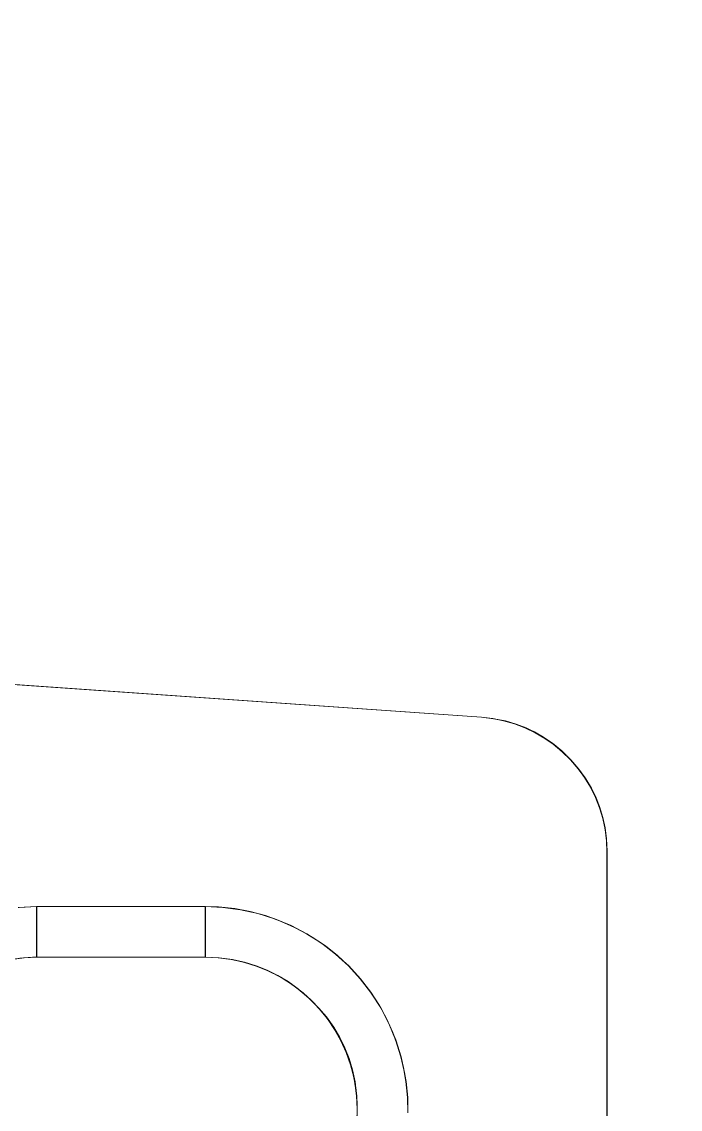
# Model space of a CAD drawing. Header units: millimetres. Extents: x -5968 to 8419, y -11886 to 221.
# Drawn here: x -5576.33 to -5566.57, y -11057.26 to -11041.16 of the extents above; entities that cross this region are included whole.
import ezdxf

# ---------------------------------------------------------------- set-up
doc = ezdxf.new("R2010")
doc.units = ezdxf.units.MM
doc.header["$LTSCALE"] = 20
doc.layers.add('Beschläge', color=7, linetype='Continuous')
doc.layers.add('Innenausbau_Konstruktion', color=7, linetype='Continuous')

msp = doc.modelspace()

# ---------------------------------------------------------------- linework, layer by layer
at = {"layer": 'Beschläge', "color": 7, "linetype": 'Continuous', "lineweight": 9, "transparency": 33554687}
for points in [[(-5582.36, -11050.56, 3091.609), (-5569.52, -11051.458, 3091.609), (-5569.52, -11051.458, 3090.109), (-5582.36, -11050.56, 3090.109)], [(-5582.358, -11050.56, 3559.609), (-5569.518, -11051.458, 3559.609), (-5569.518, -11051.458, 3558.109), (-5582.358, -11050.56, 3558.109)], [(-5567.66, -11053.453, 3091.609), (-5567.66, -11061.067, 3091.609), (-5567.66, -11061.067, 3090.109), (-5567.66, -11053.453, 3090.109)], [(-5567.658, -11053.453, 3559.609), (-5567.658, -11061.067, 3559.609), (-5567.658, -11061.067, 3558.109), (-5567.658, -11053.453, 3558.109)], [(-5573.61, -11054.26, 3090.109), (-5573.61, -11055.01, 3090.859), (-5576.11, -11055.01, 3090.859), (-5576.11, -11054.26, 3090.109)], [(-5573.608, -11054.26, 3558.109), (-5573.608, -11055.01, 3558.859), (-5576.108, -11055.01, 3558.859), (-5576.108, -11054.26, 3558.109)], [(-5573.61, -11055.01, 3090.859), (-5573.61, -11055.01, 3091.609), (-5576.11, -11055.01, 3091.609), (-5576.11, -11055.01, 3090.859)], [(-5573.608, -11055.01, 3558.859), (-5573.608, -11055.01, 3559.609), (-5576.108, -11055.01, 3559.609), (-5576.108, -11055.01, 3558.859)]]:
    msp.add_3dface(points, dxfattribs=at)
for points, invisible_edges in [([(-5573.61, -11054.26, 3090.109), (-5576.11, -11054.26, 3090.109), (-5582.36, -11050.56, 3090.109), (-5569.52, -11051.458, 3090.109)], 10), ([(-5576.11, -11054.26, 3090.109), (-5576.382, -11054.272, 3090.109), (-5582.36, -11050.56, 3090.109)], 10), ([(-5569.52, -11051.458, 3091.609), (-5582.36, -11050.56, 3091.609), (-5576.171, -11055.011, 3091.609), (-5576.11, -11055.01, 3091.609)], 10), ([(-5582.36, -11050.56, 3091.609), (-5576.356, -11055.023, 3091.609), (-5576.171, -11055.011, 3091.609)], 9), ([(-5573.608, -11054.26, 3558.109), (-5576.108, -11054.26, 3558.109), (-5582.358, -11050.56, 3558.109), (-5569.518, -11051.458, 3558.109)], 10), ([(-5576.108, -11054.26, 3558.109), (-5576.38, -11054.272, 3558.109), (-5582.358, -11050.56, 3558.109)], 10), ([(-5569.518, -11051.458, 3559.609), (-5582.358, -11050.56, 3559.609), (-5576.169, -11055.011, 3559.609), (-5576.108, -11055.01, 3559.609)], 10), ([(-5582.358, -11050.56, 3559.609), (-5576.354, -11055.023, 3559.609), (-5576.169, -11055.011, 3559.609)], 9), ([(-5576.11, -11055.01, 3091.609), (-5573.61, -11055.01, 3091.609), (-5569.52, -11051.458, 3091.609)], 10), ([(-5576.108, -11055.01, 3559.609), (-5573.608, -11055.01, 3559.609), (-5569.518, -11051.458, 3559.609)], 10), ([(-5569.52, -11051.458, 3090.109), (-5573.419, -11054.266, 3090.109), (-5573.61, -11054.26, 3090.109)], 9), ([(-5573.61, -11055.01, 3091.609), (-5573.409, -11055.018, 3091.609), (-5569.52, -11051.458, 3091.609)], 10), ([(-5569.518, -11051.458, 3558.109), (-5573.417, -11054.266, 3558.109), (-5573.608, -11054.26, 3558.109)], 9), ([(-5573.608, -11055.01, 3559.609), (-5573.407, -11055.018, 3559.609), (-5569.518, -11051.458, 3559.609)], 10), ([(-5569.52, -11051.458, 3090.109), (-5573.177, -11054.29, 3090.109), (-5573.419, -11054.266, 3090.109)], 9), ([(-5569.518, -11051.458, 3558.109), (-5573.175, -11054.29, 3558.109), (-5573.417, -11054.266, 3558.109)], 9), ([(-5573.409, -11055.018, 3091.609), (-5573.211, -11055.043, 3091.609), (-5569.52, -11051.458, 3091.609)], 10), ([(-5573.407, -11055.018, 3559.609), (-5573.209, -11055.043, 3559.609), (-5569.518, -11051.458, 3559.609)], 10), ([(-5569.52, -11051.458, 3091.609), (-5573.211, -11055.043, 3091.609), (-5573.029, -11055.082, 3091.609)], 9), ([(-5569.518, -11051.458, 3559.609), (-5573.209, -11055.043, 3559.609), (-5573.027, -11055.082, 3559.609)], 9), ([(-5569.52, -11051.458, 3090.109), (-5572.945, -11054.333, 3090.109), (-5573.177, -11054.29, 3090.109)], 9), ([(-5569.518, -11051.458, 3558.109), (-5572.943, -11054.333, 3558.109), (-5573.175, -11054.29, 3558.109)], 9), ([(-5569.52, -11051.458, 3091.609), (-5573.029, -11055.082, 3091.609), (-5572.858, -11055.135, 3091.609)], 9), ([(-5569.518, -11051.458, 3559.609), (-5573.027, -11055.082, 3559.609), (-5572.856, -11055.135, 3559.609)], 9), ([(-5569.52, -11051.458, 3090.109), (-5572.718, -11054.394, 3090.109), (-5572.945, -11054.333, 3090.109)], 9), ([(-5569.518, -11051.458, 3558.109), (-5572.716, -11054.394, 3558.109), (-5572.943, -11054.333, 3558.109)], 9), ([(-5569.52, -11051.458, 3091.609), (-5572.858, -11055.135, 3091.609), (-5572.695, -11055.2, 3091.609)], 9), ([(-5569.518, -11051.458, 3559.609), (-5572.856, -11055.135, 3559.609), (-5572.693, -11055.2, 3559.609)], 9), ([(-5572.485, -11054.479, 3090.109), (-5572.718, -11054.394, 3090.109), (-5569.52, -11051.458, 3090.109)], 10), ([(-5572.483, -11054.479, 3558.109), (-5572.716, -11054.394, 3558.109), (-5569.518, -11051.458, 3558.109)], 10), ([(-5569.52, -11051.458, 3091.609), (-5572.695, -11055.2, 3091.609), (-5572.538, -11055.278, 3091.609)], 9), ([(-5569.518, -11051.458, 3559.609), (-5572.693, -11055.2, 3559.609), (-5572.536, -11055.278, 3559.609)], 9), ([(-5569.52, -11051.458, 3091.609), (-5572.538, -11055.278, 3091.609), (-5572.385, -11055.371, 3091.609)], 9), ([(-5569.518, -11051.458, 3559.609), (-5572.536, -11055.278, 3559.609), (-5572.383, -11055.371, 3559.609)], 9), ([(-5572.244, -11054.59, 3090.109), (-5572.485, -11054.479, 3090.109), (-5569.52, -11051.458, 3090.109)], 10), ([(-5572.242, -11054.59, 3558.109), (-5572.483, -11054.479, 3558.109), (-5569.518, -11051.458, 3558.109)], 10), ([(-5569.334, -11051.479, 3091.609), (-5569.52, -11051.458, 3091.609), (-5572.385, -11055.371, 3091.609), (-5572.233, -11055.481, 3091.609)], 10), ([(-5569.332, -11051.479, 3559.609), (-5569.518, -11051.458, 3559.609), (-5572.383, -11055.371, 3559.609), (-5572.231, -11055.481, 3559.609)], 10), ([(-5569.52, -11051.458, 3090.109), (-5572.028, -11054.711, 3090.109), (-5572.244, -11054.59, 3090.109)], 9), ([(-5569.518, -11051.458, 3558.109), (-5572.026, -11054.711, 3558.109), (-5572.242, -11054.59, 3558.109)], 9), ([(-5572.233, -11055.481, 3091.609), (-5569.173, -11051.51, 3091.609), (-5569.334, -11051.479, 3091.609)], 9), ([(-5569.021, -11051.553, 3091.609), (-5569.173, -11051.51, 3091.609), (-5572.233, -11055.481, 3091.609), (-5572.081, -11055.61, 3091.609)], 10), ([(-5572.231, -11055.481, 3559.609), (-5569.171, -11051.51, 3559.609), (-5569.332, -11051.479, 3559.609)], 9), ([(-5569.019, -11051.553, 3559.609), (-5569.171, -11051.51, 3559.609), (-5572.231, -11055.481, 3559.609), (-5572.079, -11055.61, 3559.609)], 10), ([(-5569.52, -11051.458, 3090.109), (-5569.341, -11051.478, 3090.109), (-5571.832, -11054.842, 3090.109), (-5572.028, -11054.711, 3090.109)], 10), ([(-5569.518, -11051.458, 3558.109), (-5569.339, -11051.478, 3558.109), (-5571.83, -11054.842, 3558.109), (-5572.026, -11054.711, 3558.109)], 10), ([(-5571.653, -11054.984, 3090.109), (-5571.832, -11054.842, 3090.109), (-5569.341, -11051.478, 3090.109), (-5569.167, -11051.512, 3090.109)], 10), ([(-5571.651, -11054.984, 3558.109), (-5571.83, -11054.842, 3558.109), (-5569.339, -11051.478, 3558.109), (-5569.165, -11051.512, 3558.109)], 10), ([(-5569.167, -11051.512, 3090.109), (-5569.008, -11051.559, 3090.109), (-5571.653, -11054.984, 3090.109)], 10), ([(-5569.165, -11051.512, 3558.109), (-5569.006, -11051.559, 3558.109), (-5571.651, -11054.984, 3558.109)], 10), ([(-5569.52, -11051.458, 3091.609), (-5569.354, -11051.477, 3091.609), (-5569.354, -11051.477, 3090.109)], 10), ([(-5569.52, -11051.458, 3091.609), (-5569.354, -11051.477, 3090.109), (-5569.52, -11051.458, 3090.109)], 1), ([(-5569.518, -11051.458, 3559.609), (-5569.352, -11051.477, 3559.609), (-5569.352, -11051.477, 3558.109)], 10), ([(-5569.518, -11051.458, 3559.609), (-5569.352, -11051.477, 3558.109), (-5569.518, -11051.458, 3558.109)], 1), ([(-5569.354, -11051.477, 3091.609), (-5569.191, -11051.509, 3091.609), (-5569.191, -11051.509, 3090.109)], 10), ([(-5569.354, -11051.477, 3091.609), (-5569.191, -11051.509, 3090.109), (-5569.354, -11051.477, 3090.109)], 9), ([(-5569.352, -11051.477, 3559.609), (-5569.189, -11051.509, 3559.609), (-5569.189, -11051.509, 3558.109)], 10), ([(-5569.352, -11051.477, 3559.609), (-5569.189, -11051.509, 3558.109), (-5569.352, -11051.477, 3558.109)], 9), ([(-5569.191, -11051.509, 3091.609), (-5569.03, -11051.555, 3091.609), (-5569.03, -11051.555, 3090.109)], 10), ([(-5569.191, -11051.509, 3091.609), (-5569.03, -11051.555, 3090.109), (-5569.191, -11051.509, 3090.109)], 9), ([(-5569.189, -11051.509, 3559.609), (-5569.028, -11051.555, 3559.609), (-5569.028, -11051.555, 3558.109)], 10), ([(-5569.189, -11051.509, 3559.609), (-5569.028, -11051.555, 3558.109), (-5569.189, -11051.509, 3558.109)], 9), ([(-5568.876, -11051.607, 3091.609), (-5569.021, -11051.553, 3091.609), (-5572.081, -11055.61, 3091.609)], 10), ([(-5572.081, -11055.61, 3091.609), (-5568.601, -11051.75, 3091.609), (-5568.737, -11051.672, 3091.609), (-5568.876, -11051.607, 3091.609)], 9), ([(-5568.874, -11051.607, 3559.609), (-5569.019, -11051.553, 3559.609), (-5572.079, -11055.61, 3559.609)], 10), ([(-5572.079, -11055.61, 3559.609), (-5568.599, -11051.75, 3559.609), (-5568.735, -11051.672, 3559.609), (-5568.874, -11051.607, 3559.609)], 9), ([(-5569.008, -11051.559, 3090.109), (-5568.86, -11051.616, 3090.109), (-5571.653, -11054.984, 3090.109)], 10), ([(-5568.86, -11051.616, 3090.109), (-5568.719, -11051.684, 3090.109), (-5571.653, -11054.984, 3090.109)], 10), ([(-5571.495, -11055.132, 3090.109), (-5571.653, -11054.984, 3090.109), (-5568.719, -11051.684, 3090.109), (-5568.585, -11051.763, 3090.109)], 10), ([(-5569.006, -11051.559, 3558.109), (-5568.858, -11051.616, 3558.109), (-5571.651, -11054.984, 3558.109)], 10), ([(-5568.858, -11051.616, 3558.109), (-5568.717, -11051.684, 3558.109), (-5571.651, -11054.984, 3558.109)], 10), ([(-5571.493, -11055.132, 3558.109), (-5571.651, -11054.984, 3558.109), (-5568.717, -11051.684, 3558.109), (-5568.583, -11051.763, 3558.109)], 10), ([(-5569.03, -11051.555, 3091.609), (-5568.875, -11051.614, 3091.609), (-5568.875, -11051.614, 3090.109)], 10), ([(-5569.03, -11051.555, 3091.609), (-5568.875, -11051.614, 3090.109), (-5569.03, -11051.555, 3090.109)], 9), ([(-5569.028, -11051.555, 3559.609), (-5568.873, -11051.614, 3559.609), (-5568.873, -11051.614, 3558.109)], 10), ([(-5569.028, -11051.555, 3559.609), (-5568.873, -11051.614, 3558.109), (-5569.028, -11051.555, 3558.109)], 9), ([(-5568.875, -11051.614, 3091.609), (-5568.724, -11051.686, 3091.609), (-5568.724, -11051.686, 3090.109)], 10), ([(-5568.875, -11051.614, 3091.609), (-5568.724, -11051.686, 3090.109), (-5568.875, -11051.614, 3090.109)], 9), ([(-5568.873, -11051.614, 3559.609), (-5568.722, -11051.686, 3559.609), (-5568.722, -11051.686, 3558.109)], 10), ([(-5568.873, -11051.614, 3559.609), (-5568.722, -11051.686, 3558.109), (-5568.873, -11051.614, 3558.109)], 9), ([(-5568.466, -11051.843, 3091.609), (-5568.601, -11051.75, 3091.609), (-5572.081, -11055.61, 3091.609)], 10), ([(-5572.081, -11055.61, 3091.609), (-5568.2, -11052.085, 3091.609), (-5568.332, -11051.955, 3091.609), (-5568.466, -11051.843, 3091.609)], 9), ([(-5568.464, -11051.843, 3559.609), (-5568.599, -11051.75, 3559.609), (-5572.079, -11055.61, 3559.609)], 10), ([(-5572.079, -11055.61, 3559.609), (-5568.198, -11052.085, 3559.609), (-5568.33, -11051.955, 3559.609), (-5568.464, -11051.843, 3559.609)], 9), ([(-5568.585, -11051.763, 3090.109), (-5568.454, -11051.855, 3090.109), (-5571.495, -11055.132, 3090.109)], 10), ([(-5568.583, -11051.763, 3558.109), (-5568.452, -11051.855, 3558.109), (-5571.493, -11055.132, 3558.109)], 10), ([(-5568.724, -11051.686, 3091.609), (-5568.58, -11051.77, 3091.609), (-5568.58, -11051.77, 3090.109)], 10), ([(-5568.724, -11051.686, 3091.609), (-5568.58, -11051.77, 3090.109), (-5568.724, -11051.686, 3090.109)], 9), ([(-5568.722, -11051.686, 3559.609), (-5568.578, -11051.77, 3559.609), (-5568.578, -11051.77, 3558.109)], 10), ([(-5568.722, -11051.686, 3559.609), (-5568.578, -11051.77, 3558.109), (-5568.722, -11051.686, 3558.109)], 9), ([(-5568.58, -11051.77, 3091.609), (-5568.444, -11051.865, 3091.609), (-5568.444, -11051.865, 3090.109)], 10), ([(-5568.58, -11051.77, 3091.609), (-5568.444, -11051.865, 3090.109), (-5568.58, -11051.77, 3090.109)], 9), ([(-5568.578, -11051.77, 3559.609), (-5568.442, -11051.865, 3559.609), (-5568.442, -11051.865, 3558.109)], 10), ([(-5568.578, -11051.77, 3559.609), (-5568.442, -11051.865, 3558.109), (-5568.578, -11051.77, 3558.109)], 9), ([(-5568.454, -11051.855, 3090.109), (-5568.326, -11051.962, 3090.109), (-5571.495, -11055.132, 3090.109)], 10), ([(-5571.495, -11055.132, 3090.109), (-5568.326, -11051.962, 3090.109), (-5568.199, -11052.087, 3090.109)], 9), ([(-5568.452, -11051.855, 3558.109), (-5568.324, -11051.962, 3558.109), (-5571.493, -11055.132, 3558.109)], 10), ([(-5571.493, -11055.132, 3558.109), (-5568.324, -11051.962, 3558.109), (-5568.197, -11052.087, 3558.109)], 9), ([(-5568.444, -11051.865, 3091.609), (-5568.316, -11051.972, 3091.609), (-5568.316, -11051.972, 3090.109)], 10), ([(-5568.444, -11051.865, 3091.609), (-5568.316, -11051.972, 3090.109), (-5568.444, -11051.865, 3090.109)], 9), ([(-5568.442, -11051.865, 3559.609), (-5568.314, -11051.972, 3559.609), (-5568.314, -11051.972, 3558.109)], 10), ([(-5568.442, -11051.865, 3559.609), (-5568.314, -11051.972, 3558.109), (-5568.442, -11051.865, 3558.109)], 9), ([(-5568.316, -11051.972, 3091.609), (-5568.197, -11052.089, 3091.609), (-5568.197, -11052.089, 3090.109)], 10), ([(-5568.316, -11051.972, 3091.609), (-5568.197, -11052.089, 3090.109), (-5568.316, -11051.972, 3090.109)], 9), ([(-5568.314, -11051.972, 3559.609), (-5568.195, -11052.089, 3559.609), (-5568.195, -11052.089, 3558.109)], 10), ([(-5568.314, -11051.972, 3559.609), (-5568.195, -11052.089, 3558.109), (-5568.314, -11051.972, 3558.109)], 9), ([(-5572.081, -11055.61, 3091.609), (-5571.933, -11055.758, 3091.609), (-5568.084, -11052.221, 3091.609), (-5568.2, -11052.085, 3091.609)], 10), ([(-5572.079, -11055.61, 3559.609), (-5571.931, -11055.758, 3559.609), (-5568.082, -11052.221, 3559.609), (-5568.198, -11052.085, 3559.609)], 10), ([(-5571.495, -11055.132, 3090.109), (-5568.199, -11052.087, 3090.109), (-5568.078, -11052.226, 3090.109)], 9), ([(-5571.493, -11055.132, 3558.109), (-5568.197, -11052.087, 3558.109), (-5568.076, -11052.226, 3558.109)], 9), ([(-5568.197, -11052.089, 3091.609), (-5568.088, -11052.216, 3091.609), (-5568.088, -11052.216, 3090.109)], 10), ([(-5568.197, -11052.089, 3091.609), (-5568.088, -11052.216, 3090.109), (-5568.197, -11052.089, 3090.109)], 9), ([(-5568.195, -11052.089, 3559.609), (-5568.086, -11052.216, 3559.609), (-5568.086, -11052.216, 3558.109)], 10), ([(-5568.195, -11052.089, 3559.609), (-5568.086, -11052.216, 3558.109), (-5568.195, -11052.089, 3558.109)], 9), ([(-5567.986, -11052.356, 3091.609), (-5568.084, -11052.221, 3091.609), (-5571.933, -11055.758, 3091.609)], 10), ([(-5567.984, -11052.356, 3559.609), (-5568.082, -11052.221, 3559.609), (-5571.931, -11055.758, 3559.609)], 10), ([(-5571.495, -11055.132, 3090.109), (-5568.078, -11052.226, 3090.109), (-5567.975, -11052.368, 3090.109)], 9), ([(-5571.493, -11055.132, 3558.109), (-5568.076, -11052.226, 3558.109), (-5567.973, -11052.368, 3558.109)], 9), ([(-5568.088, -11052.216, 3091.609), (-5567.991, -11052.351, 3091.609), (-5567.991, -11052.351, 3090.109)], 10), ([(-5568.088, -11052.216, 3091.609), (-5567.991, -11052.351, 3090.109), (-5568.088, -11052.216, 3090.109)], 9), ([(-5568.086, -11052.216, 3559.609), (-5567.989, -11052.351, 3559.609), (-5567.989, -11052.351, 3558.109)], 10), ([(-5568.086, -11052.216, 3559.609), (-5567.989, -11052.351, 3558.109), (-5568.086, -11052.216, 3558.109)], 9), ([(-5567.902, -11052.492, 3091.609), (-5567.986, -11052.356, 3091.609), (-5571.933, -11055.758, 3091.609)], 10), ([(-5567.9, -11052.492, 3559.609), (-5567.984, -11052.356, 3559.609), (-5571.931, -11055.758, 3559.609)], 10), ([(-5567.975, -11052.368, 3090.109), (-5567.891, -11052.509, 3090.109), (-5571.315, -11055.329, 3090.109), (-5571.495, -11055.132, 3090.109)], 10), ([(-5567.973, -11052.368, 3558.109), (-5567.889, -11052.509, 3558.109), (-5571.313, -11055.329, 3558.109), (-5571.493, -11055.132, 3558.109)], 10), ([(-5567.991, -11052.351, 3091.609), (-5567.905, -11052.494, 3091.609), (-5567.905, -11052.494, 3090.109)], 10), ([(-5567.991, -11052.351, 3091.609), (-5567.905, -11052.494, 3090.109), (-5567.991, -11052.351, 3090.109)], 9), ([(-5567.989, -11052.351, 3559.609), (-5567.903, -11052.494, 3559.609), (-5567.903, -11052.494, 3558.109)], 10), ([(-5567.989, -11052.351, 3559.609), (-5567.903, -11052.494, 3558.109), (-5567.989, -11052.351, 3558.109)], 9), ([(-5567.832, -11052.632, 3091.609), (-5567.902, -11052.492, 3091.609), (-5571.933, -11055.758, 3091.609)], 10), ([(-5571.933, -11055.758, 3091.609), (-5571.817, -11055.894, 3091.609), (-5567.773, -11052.776, 3091.609), (-5567.832, -11052.632, 3091.609)], 10), ([(-5567.83, -11052.632, 3559.609), (-5567.9, -11052.492, 3559.609), (-5571.931, -11055.758, 3559.609)], 10), ([(-5571.931, -11055.758, 3559.609), (-5571.815, -11055.894, 3559.609), (-5567.771, -11052.776, 3559.609), (-5567.83, -11052.632, 3559.609)], 10), ([(-5571.315, -11055.329, 3090.109), (-5567.891, -11052.509, 3090.109), (-5567.821, -11052.65, 3090.109), (-5567.765, -11052.793, 3090.109)], 9), ([(-5571.313, -11055.329, 3558.109), (-5567.889, -11052.509, 3558.109), (-5567.819, -11052.65, 3558.109), (-5567.763, -11052.793, 3558.109)], 9), ([(-5567.905, -11052.494, 3091.609), (-5567.831, -11052.643, 3091.609), (-5567.831, -11052.643, 3090.109)], 10), ([(-5567.905, -11052.494, 3091.609), (-5567.831, -11052.643, 3090.109), (-5567.905, -11052.494, 3090.109)], 9), ([(-5567.903, -11052.494, 3559.609), (-5567.829, -11052.643, 3559.609), (-5567.829, -11052.643, 3558.109)], 10), ([(-5567.903, -11052.494, 3559.609), (-5567.829, -11052.643, 3558.109), (-5567.903, -11052.494, 3558.109)], 9), ([(-5567.831, -11052.643, 3091.609), (-5567.77, -11052.798, 3091.609), (-5567.77, -11052.798, 3090.109)], 10), ([(-5567.831, -11052.643, 3091.609), (-5567.77, -11052.798, 3090.109), (-5567.831, -11052.643, 3090.109)], 9), ([(-5567.829, -11052.643, 3559.609), (-5567.768, -11052.798, 3559.609), (-5567.768, -11052.798, 3558.109)], 10), ([(-5567.829, -11052.643, 3559.609), (-5567.768, -11052.798, 3558.109), (-5567.829, -11052.643, 3558.109)], 9), ([(-5567.726, -11052.928, 3091.609), (-5567.773, -11052.776, 3091.609), (-5571.817, -11055.894, 3091.609)], 10), ([(-5567.724, -11052.928, 3559.609), (-5567.771, -11052.776, 3559.609), (-5571.815, -11055.894, 3559.609)], 10), ([(-5567.765, -11052.793, 3090.109), (-5567.721, -11052.941, 3090.109), (-5571.315, -11055.329, 3090.109)], 10), ([(-5567.763, -11052.793, 3558.109), (-5567.719, -11052.941, 3558.109), (-5571.313, -11055.329, 3558.109)], 10), ([(-5567.77, -11052.798, 3091.609), (-5567.722, -11052.958, 3091.609), (-5567.722, -11052.958, 3090.109)], 10), ([(-5567.77, -11052.798, 3091.609), (-5567.722, -11052.958, 3090.109), (-5567.77, -11052.798, 3090.109)], 9), ([(-5567.768, -11052.798, 3559.609), (-5567.72, -11052.958, 3559.609), (-5567.72, -11052.958, 3558.109)], 10), ([(-5567.768, -11052.798, 3559.609), (-5567.72, -11052.958, 3558.109), (-5567.768, -11052.798, 3558.109)], 9), ([(-5567.691, -11053.089, 3091.609), (-5567.726, -11052.928, 3091.609), (-5571.817, -11055.894, 3091.609)], 10), ([(-5567.689, -11053.089, 3559.609), (-5567.724, -11052.928, 3559.609), (-5571.815, -11055.894, 3559.609)], 10), ([(-5567.721, -11052.941, 3090.109), (-5567.689, -11053.095, 3090.109), (-5571.162, -11055.526, 3090.109), (-5571.315, -11055.329, 3090.109)], 10), ([(-5567.719, -11052.941, 3558.109), (-5567.687, -11053.095, 3558.109), (-5571.16, -11055.526, 3558.109), (-5571.313, -11055.329, 3558.109)], 10), ([(-5567.722, -11052.958, 3091.609), (-5567.687, -11053.121, 3091.609), (-5567.687, -11053.121, 3090.109)], 10), ([(-5567.722, -11052.958, 3091.609), (-5567.687, -11053.121, 3090.109), (-5567.722, -11052.958, 3090.109)], 9), ([(-5567.72, -11052.958, 3559.609), (-5567.685, -11053.121, 3559.609), (-5567.685, -11053.121, 3558.109)], 10), ([(-5567.72, -11052.958, 3559.609), (-5567.685, -11053.121, 3558.109), (-5567.72, -11052.958, 3558.109)], 9), ([(-5567.668, -11053.264, 3091.609), (-5567.691, -11053.089, 3091.609), (-5571.817, -11055.894, 3091.609)], 10), ([(-5567.666, -11053.264, 3559.609), (-5567.689, -11053.089, 3559.609), (-5571.815, -11055.894, 3559.609)], 10), ([(-5571.162, -11055.526, 3090.109), (-5567.689, -11053.095, 3090.109), (-5567.668, -11053.258, 3090.109), (-5567.66, -11053.433, 3090.109)], 9), ([(-5571.16, -11055.526, 3558.109), (-5567.687, -11053.095, 3558.109), (-5567.666, -11053.258, 3558.109), (-5567.658, -11053.433, 3558.109)], 9), ([(-5567.687, -11053.121, 3091.609), (-5567.667, -11053.287, 3091.609), (-5567.667, -11053.287, 3090.109)], 10), ([(-5567.687, -11053.121, 3091.609), (-5567.667, -11053.287, 3090.109), (-5567.687, -11053.121, 3090.109)], 9), ([(-5567.685, -11053.121, 3559.609), (-5567.665, -11053.287, 3559.609), (-5567.665, -11053.287, 3558.109)], 10), ([(-5567.685, -11053.121, 3559.609), (-5567.665, -11053.287, 3558.109), (-5567.685, -11053.121, 3558.109)], 9), ([(-5571.817, -11055.894, 3091.609), (-5571.709, -11056.044, 3091.609), (-5567.66, -11053.453, 3091.609), (-5567.668, -11053.264, 3091.609)], 10), ([(-5571.815, -11055.894, 3559.609), (-5571.707, -11056.044, 3559.609), (-5567.658, -11053.453, 3559.609), (-5567.666, -11053.264, 3559.609)], 10), ([(-5567.667, -11053.287, 3091.609), (-5567.66, -11053.453, 3091.609), (-5567.66, -11053.453, 3090.109)], 8), ([(-5567.667, -11053.287, 3091.609), (-5567.66, -11053.453, 3090.109), (-5567.667, -11053.287, 3090.109)], 9), ([(-5567.665, -11053.287, 3559.609), (-5567.658, -11053.453, 3559.609), (-5567.658, -11053.453, 3558.109)], 8), ([(-5567.665, -11053.287, 3559.609), (-5567.658, -11053.453, 3558.109), (-5567.665, -11053.287, 3558.109)], 9), ([(-5567.66, -11053.453, 3091.609), (-5571.709, -11056.044, 3091.609), (-5571.619, -11056.196, 3091.609)], 9), ([(-5567.658, -11053.453, 3559.609), (-5571.707, -11056.044, 3559.609), (-5571.617, -11056.196, 3559.609)], 9), ([(-5567.66, -11053.453, 3091.609), (-5571.619, -11056.196, 3091.609), (-5571.543, -11056.351, 3091.609)], 9), ([(-5567.658, -11053.453, 3559.609), (-5571.617, -11056.196, 3559.609), (-5571.541, -11056.351, 3559.609)], 9), ([(-5567.66, -11053.453, 3091.609), (-5571.543, -11056.351, 3091.609), (-5571.481, -11056.511, 3091.609)], 9), ([(-5567.658, -11053.453, 3559.609), (-5571.541, -11056.351, 3559.609), (-5571.479, -11056.511, 3559.609)], 9), ([(-5567.66, -11053.453, 3091.609), (-5571.481, -11056.511, 3091.609), (-5571.431, -11056.679, 3091.609)], 9), ([(-5567.658, -11053.453, 3559.609), (-5571.479, -11056.511, 3559.609), (-5571.429, -11056.679, 3559.609)], 9), ([(-5567.66, -11053.453, 3091.609), (-5571.431, -11056.679, 3091.609), (-5571.394, -11056.856, 3091.609)], 9), ([(-5567.658, -11053.453, 3559.609), (-5571.429, -11056.679, 3559.609), (-5571.392, -11056.856, 3559.609)], 9), ([(-5567.66, -11053.453, 3091.609), (-5571.394, -11056.856, 3091.609), (-5571.37, -11057.047, 3091.609)], 9), ([(-5567.658, -11053.453, 3559.609), (-5571.392, -11056.856, 3559.609), (-5571.368, -11057.047, 3559.609)], 9), ([(-5571.37, -11057.047, 3091.609), (-5571.36, -11057.254, 3091.609), (-5567.66, -11053.453, 3091.609)], 10), ([(-5571.368, -11057.047, 3559.609), (-5571.358, -11057.254, 3559.609), (-5567.658, -11053.453, 3559.609)], 10), ([(-5567.66, -11061.067, 3091.609), (-5567.66, -11053.453, 3091.609), (-5571.36, -11057.254, 3091.609), (-5571.365, -11057.441, 3091.609)], 10), ([(-5567.658, -11061.067, 3559.609), (-5567.658, -11053.453, 3559.609), (-5571.358, -11057.254, 3559.609), (-5571.363, -11057.441, 3559.609)], 10), ([(-5567.66, -11053.433, 3090.109), (-5567.66, -11053.453, 3090.109), (-5571.031, -11055.724, 3090.109), (-5571.162, -11055.526, 3090.109)], 10), ([(-5567.658, -11053.433, 3558.109), (-5567.658, -11053.453, 3558.109), (-5571.029, -11055.724, 3558.109), (-5571.16, -11055.526, 3558.109)], 10), ([(-5570.921, -11055.926, 3090.109), (-5571.031, -11055.724, 3090.109), (-5567.66, -11053.453, 3090.109)], 10), ([(-5570.919, -11055.926, 3558.109), (-5571.029, -11055.724, 3558.109), (-5567.658, -11053.453, 3558.109)], 10), ([(-5567.66, -11053.453, 3090.109), (-5570.833, -11056.124, 3090.109), (-5570.921, -11055.926, 3090.109)], 9), ([(-5567.658, -11053.453, 3558.109), (-5570.831, -11056.124, 3558.109), (-5570.919, -11055.926, 3558.109)], 9), ([(-5570.744, -11056.377, 3090.109), (-5570.833, -11056.124, 3090.109), (-5567.66, -11053.453, 3090.109)], 10), ([(-5570.742, -11056.377, 3558.109), (-5570.831, -11056.124, 3558.109), (-5567.658, -11053.453, 3558.109)], 10), ([(-5567.66, -11053.453, 3090.109), (-5570.679, -11056.618, 3090.109), (-5570.744, -11056.377, 3090.109)], 9), ([(-5567.658, -11053.453, 3558.109), (-5570.677, -11056.618, 3558.109), (-5570.742, -11056.377, 3558.109)], 9), ([(-5567.66, -11053.453, 3090.109), (-5570.637, -11056.851, 3090.109), (-5570.679, -11056.618, 3090.109)], 9), ([(-5567.658, -11053.453, 3558.109), (-5570.635, -11056.851, 3558.109), (-5570.677, -11056.618, 3558.109)], 9), ([(-5567.66, -11053.453, 3090.109), (-5570.614, -11057.086, 3090.109), (-5570.637, -11056.851, 3090.109)], 9), ([(-5567.658, -11053.453, 3558.109), (-5570.612, -11057.086, 3558.109), (-5570.635, -11056.851, 3558.109)], 9), ([(-5570.61, -11057.311, 3090.109), (-5570.614, -11057.086, 3090.109), (-5567.66, -11053.453, 3090.109), (-5567.66, -11061.067, 3090.109)], 10), ([(-5570.608, -11057.311, 3558.109), (-5570.612, -11057.086, 3558.109), (-5567.658, -11053.453, 3558.109), (-5567.658, -11061.067, 3558.109)], 10), ([(-5576.5, -11055.044, 3090.859), (-5576.371, -11054.272, 3090.109), (-5576.306, -11055.019, 3090.859)], 3), ([(-5576.498, -11055.044, 3558.859), (-5576.369, -11054.272, 3558.109), (-5576.304, -11055.019, 3558.859)], 3), ([(-5576.306, -11055.019, 3090.859), (-5576.371, -11054.272, 3090.109), (-5576.11, -11054.26, 3090.109)], 9), ([(-5576.304, -11055.019, 3558.859), (-5576.369, -11054.272, 3558.109), (-5576.108, -11054.26, 3558.109)], 9), ([(-5576.306, -11055.019, 3090.859), (-5576.11, -11054.26, 3090.109), (-5576.11, -11055.01, 3090.859)], 1), ([(-5576.304, -11055.019, 3558.859), (-5576.108, -11054.26, 3558.109), (-5576.108, -11055.01, 3558.859)], 1), ([(-5573.61, -11055.01, 3090.859), (-5573.61, -11054.26, 3090.109), (-5573.348, -11054.272, 3090.109)], 8), ([(-5573.61, -11055.01, 3090.859), (-5573.348, -11054.272, 3090.109), (-5573.413, -11055.019, 3090.859)], 3), ([(-5573.608, -11055.01, 3558.859), (-5573.608, -11054.26, 3558.109), (-5573.346, -11054.272, 3558.109)], 8), ([(-5573.608, -11055.01, 3558.859), (-5573.346, -11054.272, 3558.109), (-5573.411, -11055.019, 3558.859)], 3), ([(-5573.413, -11055.019, 3090.859), (-5573.348, -11054.272, 3090.109), (-5573.089, -11054.306, 3090.109)], 9), ([(-5573.413, -11055.019, 3090.859), (-5573.089, -11054.306, 3090.109), (-5573.219, -11055.044, 3090.859)], 3), ([(-5573.411, -11055.019, 3558.859), (-5573.346, -11054.272, 3558.109), (-5573.087, -11054.306, 3558.109)], 9), ([(-5573.411, -11055.019, 3558.859), (-5573.087, -11054.306, 3558.109), (-5573.217, -11055.044, 3558.859)], 3), ([(-5573.219, -11055.044, 3090.859), (-5573.089, -11054.306, 3090.109), (-5572.833, -11054.363, 3090.109)], 9), ([(-5573.219, -11055.044, 3090.859), (-5572.833, -11054.363, 3090.109), (-5573.027, -11055.087, 3090.859)], 3), ([(-5573.217, -11055.044, 3558.859), (-5573.087, -11054.306, 3558.109), (-5572.831, -11054.363, 3558.109)], 9), ([(-5573.217, -11055.044, 3558.859), (-5572.831, -11054.363, 3558.109), (-5573.025, -11055.087, 3558.859)], 3), ([(-5573.027, -11055.087, 3090.859), (-5572.833, -11054.363, 3090.109), (-5572.584, -11054.441, 3090.109)], 9), ([(-5573.025, -11055.087, 3558.859), (-5572.831, -11054.363, 3558.109), (-5572.582, -11054.441, 3558.109)], 9), ([(-5573.027, -11055.087, 3090.859), (-5572.584, -11054.441, 3090.109), (-5572.84, -11055.146, 3090.859)], 3), ([(-5573.025, -11055.087, 3558.859), (-5572.582, -11054.441, 3558.109), (-5572.838, -11055.146, 3558.859)], 3), ([(-5572.84, -11055.146, 3090.859), (-5572.584, -11054.441, 3090.109), (-5572.342, -11054.541, 3090.109)], 9), ([(-5572.84, -11055.146, 3090.859), (-5572.342, -11054.541, 3090.109), (-5572.659, -11055.221, 3090.859)], 3), ([(-5572.838, -11055.146, 3558.859), (-5572.582, -11054.441, 3558.109), (-5572.34, -11054.541, 3558.109)], 9), ([(-5572.838, -11055.146, 3558.859), (-5572.34, -11054.541, 3558.109), (-5572.657, -11055.221, 3558.859)], 3), ([(-5572.659, -11055.221, 3090.859), (-5572.342, -11054.541, 3090.109), (-5572.11, -11054.662, 3090.109)], 9), ([(-5572.657, -11055.221, 3558.859), (-5572.34, -11054.541, 3558.109), (-5572.108, -11054.662, 3558.109)], 9), ([(-5572.659, -11055.221, 3090.859), (-5572.11, -11054.662, 3090.109), (-5572.485, -11055.312, 3090.859)], 3), ([(-5572.657, -11055.221, 3558.859), (-5572.108, -11054.662, 3558.109), (-5572.483, -11055.312, 3558.859)], 3), ([(-5572.485, -11055.312, 3090.859), (-5572.11, -11054.662, 3090.109), (-5571.889, -11054.803, 3090.109)], 9), ([(-5572.483, -11055.312, 3558.859), (-5572.108, -11054.662, 3558.109), (-5571.887, -11054.803, 3558.109)], 9), ([(-5572.485, -11055.312, 3090.859), (-5571.889, -11054.803, 3090.109), (-5572.319, -11055.417, 3090.859)], 3), ([(-5572.483, -11055.312, 3558.859), (-5571.887, -11054.803, 3558.109), (-5572.317, -11055.417, 3558.859)], 3), ([(-5572.319, -11055.417, 3090.859), (-5571.889, -11054.803, 3090.109), (-5571.681, -11054.962, 3090.109)], 9), ([(-5572.317, -11055.417, 3558.859), (-5571.887, -11054.803, 3558.109), (-5571.679, -11054.962, 3558.109)], 9), ([(-5576.48, -11055.041, 3091.609), (-5576.295, -11055.018, 3090.859), (-5576.295, -11055.018, 3091.609)], 3), ([(-5576.48, -11055.041, 3091.609), (-5576.48, -11055.041, 3090.859), (-5576.295, -11055.018, 3090.859)], 9), ([(-5576.478, -11055.041, 3559.609), (-5576.293, -11055.018, 3558.859), (-5576.293, -11055.018, 3559.609)], 3), ([(-5576.478, -11055.041, 3559.609), (-5576.478, -11055.041, 3558.859), (-5576.293, -11055.018, 3558.859)], 9), ([(-5576.295, -11055.018, 3091.609), (-5576.11, -11055.01, 3090.859), (-5576.11, -11055.01, 3091.609)], 1), ([(-5576.295, -11055.018, 3091.609), (-5576.295, -11055.018, 3090.859), (-5576.11, -11055.01, 3090.859)], 9), ([(-5576.293, -11055.018, 3559.609), (-5576.108, -11055.01, 3558.859), (-5576.108, -11055.01, 3559.609)], 1), ([(-5576.293, -11055.018, 3559.609), (-5576.293, -11055.018, 3558.859), (-5576.108, -11055.01, 3558.859)], 9), ([(-5573.419, -11055.018, 3090.859), (-5573.419, -11055.018, 3091.609), (-5573.61, -11055.01, 3091.609), (-5573.61, -11055.01, 3090.859)], 1), ([(-5573.417, -11055.018, 3558.859), (-5573.417, -11055.018, 3559.609), (-5573.608, -11055.01, 3559.609), (-5573.608, -11055.01, 3558.859)], 1), ([(-5573.229, -11055.043, 3090.859), (-5573.229, -11055.043, 3091.609), (-5573.419, -11055.018, 3091.609), (-5573.419, -11055.018, 3090.859)], 5), ([(-5573.227, -11055.043, 3558.859), (-5573.227, -11055.043, 3559.609), (-5573.417, -11055.018, 3559.609), (-5573.417, -11055.018, 3558.859)], 5), ([(-5573.043, -11055.083, 3090.859), (-5573.043, -11055.083, 3091.609), (-5573.229, -11055.043, 3091.609), (-5573.229, -11055.043, 3090.859)], 5), ([(-5573.041, -11055.083, 3558.859), (-5573.041, -11055.083, 3559.609), (-5573.227, -11055.043, 3559.609), (-5573.227, -11055.043, 3558.859)], 5), ([(-5572.319, -11055.417, 3090.859), (-5571.681, -11054.962, 3090.109), (-5572.163, -11055.537, 3090.859)], 3), ([(-5572.317, -11055.417, 3558.859), (-5571.679, -11054.962, 3558.109), (-5572.161, -11055.537, 3558.859)], 3), ([(-5572.163, -11055.537, 3090.859), (-5571.681, -11054.962, 3090.109), (-5571.488, -11055.139, 3090.109)], 9), ([(-5572.161, -11055.537, 3558.859), (-5571.679, -11054.962, 3558.109), (-5571.486, -11055.139, 3558.109)], 9), ([(-5572.86, -11055.139, 3090.859), (-5572.86, -11055.139, 3091.609), (-5573.043, -11055.083, 3091.609), (-5573.043, -11055.083, 3090.859)], 5), ([(-5572.858, -11055.139, 3558.859), (-5572.858, -11055.139, 3559.609), (-5573.041, -11055.083, 3559.609), (-5573.041, -11055.083, 3558.859)], 5), ([(-5572.683, -11055.21, 3090.859), (-5572.683, -11055.21, 3091.609), (-5572.86, -11055.139, 3091.609), (-5572.86, -11055.139, 3090.859)], 5), ([(-5572.681, -11055.21, 3558.859), (-5572.681, -11055.21, 3559.609), (-5572.858, -11055.139, 3559.609), (-5572.858, -11055.139, 3558.859)], 5), ([(-5572.512, -11055.296, 3090.859), (-5572.512, -11055.296, 3091.609), (-5572.683, -11055.21, 3091.609), (-5572.683, -11055.21, 3090.859)], 5), ([(-5572.51, -11055.296, 3558.859), (-5572.51, -11055.296, 3559.609), (-5572.681, -11055.21, 3559.609), (-5572.681, -11055.21, 3558.859)], 5), ([(-5572.163, -11055.537, 3090.859), (-5571.488, -11055.139, 3090.109), (-5572.019, -11055.669, 3090.859)], 3), ([(-5572.161, -11055.537, 3558.859), (-5571.486, -11055.139, 3558.109), (-5572.017, -11055.669, 3558.859)], 3), ([(-5572.019, -11055.669, 3090.859), (-5571.488, -11055.139, 3090.109), (-5571.311, -11055.332, 3090.109)], 9), ([(-5572.017, -11055.669, 3558.859), (-5571.486, -11055.139, 3558.109), (-5571.309, -11055.332, 3558.109)], 9), ([(-5572.35, -11055.396, 3090.859), (-5572.35, -11055.396, 3091.609), (-5572.512, -11055.296, 3091.609), (-5572.512, -11055.296, 3090.859)], 5), ([(-5572.348, -11055.396, 3558.859), (-5572.348, -11055.396, 3559.609), (-5572.51, -11055.296, 3559.609), (-5572.51, -11055.296, 3558.859)], 5), ([(-5572.019, -11055.669, 3090.859), (-5571.311, -11055.332, 3090.109), (-5571.886, -11055.814, 3090.859)], 3), ([(-5572.017, -11055.669, 3558.859), (-5571.309, -11055.332, 3558.109), (-5571.884, -11055.814, 3558.859)], 3), ([(-5571.886, -11055.814, 3090.859), (-5571.311, -11055.332, 3090.109), (-5571.152, -11055.54, 3090.109)], 9), ([(-5571.884, -11055.814, 3558.859), (-5571.309, -11055.332, 3558.109), (-5571.15, -11055.54, 3558.109)], 9), ([(-5572.196, -11055.51, 3090.859), (-5572.196, -11055.51, 3091.609), (-5572.35, -11055.396, 3091.609), (-5572.35, -11055.396, 3090.859)], 5), ([(-5572.194, -11055.51, 3558.859), (-5572.194, -11055.51, 3559.609), (-5572.348, -11055.396, 3559.609), (-5572.348, -11055.396, 3558.859)], 5), ([(-5572.053, -11055.636, 3090.859), (-5572.053, -11055.636, 3091.609), (-5572.196, -11055.51, 3091.609), (-5572.196, -11055.51, 3090.859)], 5), ([(-5572.051, -11055.636, 3558.859), (-5572.051, -11055.636, 3559.609), (-5572.194, -11055.51, 3559.609), (-5572.194, -11055.51, 3558.859)], 5), ([(-5571.886, -11055.814, 3090.859), (-5571.152, -11055.54, 3090.109), (-5571.766, -11055.97, 3090.859)], 3), ([(-5571.884, -11055.814, 3558.859), (-5571.15, -11055.54, 3558.109), (-5571.764, -11055.97, 3558.859)], 3), ([(-5571.766, -11055.97, 3090.859), (-5571.152, -11055.54, 3090.109), (-5571.012, -11055.76, 3090.109)], 9), ([(-5571.764, -11055.97, 3558.859), (-5571.15, -11055.54, 3558.109), (-5571.01, -11055.76, 3558.109)], 9), ([(-5571.921, -11055.774, 3090.859), (-5571.921, -11055.774, 3091.609), (-5572.053, -11055.636, 3091.609), (-5572.053, -11055.636, 3090.859)], 5), ([(-5571.919, -11055.774, 3558.859), (-5571.919, -11055.774, 3559.609), (-5572.051, -11055.636, 3559.609), (-5572.051, -11055.636, 3558.859)], 5), ([(-5571.801, -11055.922, 3090.859), (-5571.801, -11055.922, 3091.609), (-5571.921, -11055.774, 3091.609), (-5571.921, -11055.774, 3090.859)], 5), ([(-5571.799, -11055.922, 3558.859), (-5571.799, -11055.922, 3559.609), (-5571.919, -11055.774, 3559.609), (-5571.919, -11055.774, 3558.859)], 5), ([(-5571.766, -11055.97, 3090.859), (-5571.012, -11055.76, 3090.109), (-5571.661, -11056.135, 3090.859)], 3), ([(-5571.764, -11055.97, 3558.859), (-5571.01, -11055.76, 3558.109), (-5571.659, -11056.135, 3558.859)], 3), ([(-5571.661, -11056.135, 3090.859), (-5571.012, -11055.76, 3090.109), (-5570.891, -11055.992, 3090.109)], 9), ([(-5571.659, -11056.135, 3558.859), (-5571.01, -11055.76, 3558.109), (-5570.889, -11055.992, 3558.109)], 9), ([(-5571.694, -11056.081, 3090.859), (-5571.694, -11056.081, 3091.609), (-5571.801, -11055.922, 3091.609), (-5571.801, -11055.922, 3090.859)], 5), ([(-5571.692, -11056.081, 3558.859), (-5571.692, -11056.081, 3559.609), (-5571.799, -11055.922, 3559.609), (-5571.799, -11055.922, 3558.859)], 5), ([(-5571.661, -11056.135, 3090.859), (-5570.891, -11055.992, 3090.109), (-5571.57, -11056.309, 3090.859)], 3), ([(-5571.659, -11056.135, 3558.859), (-5570.889, -11055.992, 3558.109), (-5571.568, -11056.309, 3558.859)], 3), ([(-5571.57, -11056.309, 3090.859), (-5570.891, -11055.992, 3090.109), (-5570.791, -11056.234, 3090.109)], 9), ([(-5571.568, -11056.309, 3558.859), (-5570.889, -11055.992, 3558.109), (-5570.789, -11056.234, 3558.109)], 9), ([(-5571.6, -11056.247, 3090.859), (-5571.6, -11056.247, 3091.609), (-5571.694, -11056.081, 3091.609), (-5571.694, -11056.081, 3090.859)], 5), ([(-5571.598, -11056.247, 3558.859), (-5571.598, -11056.247, 3559.609), (-5571.692, -11056.081, 3559.609), (-5571.692, -11056.081, 3558.859)], 5), ([(-5571.522, -11056.421, 3090.859), (-5571.522, -11056.421, 3091.609), (-5571.6, -11056.247, 3091.609), (-5571.6, -11056.247, 3090.859)], 5), ([(-5571.52, -11056.421, 3558.859), (-5571.52, -11056.421, 3559.609), (-5571.598, -11056.247, 3559.609), (-5571.598, -11056.247, 3558.859)], 5), ([(-5571.57, -11056.309, 3090.859), (-5570.791, -11056.234, 3090.109), (-5571.495, -11056.491, 3090.859)], 3), ([(-5571.568, -11056.309, 3558.859), (-5570.789, -11056.234, 3558.109), (-5571.493, -11056.491, 3558.859)], 3), ([(-5571.495, -11056.491, 3090.859), (-5570.791, -11056.234, 3090.109), (-5570.712, -11056.484, 3090.109)], 9), ([(-5571.493, -11056.491, 3558.859), (-5570.789, -11056.234, 3558.109), (-5570.71, -11056.484, 3558.109)], 9), ([(-5571.458, -11056.601, 3090.859), (-5571.458, -11056.601, 3091.609), (-5571.522, -11056.421, 3091.609), (-5571.522, -11056.421, 3090.859)], 5), ([(-5571.456, -11056.601, 3558.859), (-5571.456, -11056.601, 3559.609), (-5571.52, -11056.421, 3559.609), (-5571.52, -11056.421, 3558.859)], 5), ([(-5571.495, -11056.491, 3090.859), (-5570.712, -11056.484, 3090.109), (-5571.436, -11056.678, 3090.859)], 3), ([(-5571.493, -11056.491, 3558.859), (-5570.71, -11056.484, 3558.109), (-5571.434, -11056.678, 3558.859)], 3), ([(-5571.436, -11056.678, 3090.859), (-5570.712, -11056.484, 3090.109), (-5570.655, -11056.739, 3090.109)], 9), ([(-5571.434, -11056.678, 3558.859), (-5570.71, -11056.484, 3558.109), (-5570.653, -11056.739, 3558.109)], 9), ([(-5571.41, -11056.786, 3090.859), (-5571.41, -11056.786, 3091.609), (-5571.458, -11056.601, 3091.609), (-5571.458, -11056.601, 3090.859)], 5), ([(-5571.408, -11056.786, 3558.859), (-5571.408, -11056.786, 3559.609), (-5571.456, -11056.601, 3559.609), (-5571.456, -11056.601, 3558.859)], 5), ([(-5571.436, -11056.678, 3090.859), (-5570.655, -11056.739, 3090.109), (-5571.394, -11056.87, 3090.859)], 3), ([(-5571.434, -11056.678, 3558.859), (-5570.653, -11056.739, 3558.109), (-5571.392, -11056.87, 3558.859)], 3), ([(-5571.378, -11056.975, 3090.859), (-5571.378, -11056.975, 3091.609), (-5571.41, -11056.786, 3091.609), (-5571.41, -11056.786, 3090.859)], 5), ([(-5571.376, -11056.975, 3558.859), (-5571.376, -11056.975, 3559.609), (-5571.408, -11056.786, 3559.609), (-5571.408, -11056.786, 3558.859)], 5), ([(-5571.394, -11056.87, 3090.859), (-5570.655, -11056.739, 3090.109), (-5570.621, -11056.999, 3090.109)], 9), ([(-5571.392, -11056.87, 3558.859), (-5570.653, -11056.739, 3558.109), (-5570.619, -11056.999, 3558.109)], 9), ([(-5571.394, -11056.87, 3090.859), (-5570.621, -11056.999, 3090.109), (-5571.368, -11057.064, 3090.859)], 3), ([(-5571.392, -11056.87, 3558.859), (-5570.619, -11056.999, 3558.109), (-5571.366, -11057.064, 3558.859)], 3), ([(-5571.362, -11057.165, 3090.859), (-5571.362, -11057.165, 3091.609), (-5571.378, -11056.975, 3091.609), (-5571.378, -11056.975, 3090.859)], 5), ([(-5571.36, -11057.165, 3558.859), (-5571.36, -11057.165, 3559.609), (-5571.376, -11056.975, 3559.609), (-5571.376, -11056.975, 3558.859)], 5), ([(-5571.368, -11057.064, 3090.859), (-5570.621, -11056.999, 3090.109), (-5570.61, -11057.26, 3090.109)], 9), ([(-5571.368, -11057.064, 3090.859), (-5570.61, -11057.26, 3090.109), (-5571.36, -11057.26, 3090.859)], 3), ([(-5571.366, -11057.064, 3558.859), (-5570.619, -11056.999, 3558.109), (-5570.608, -11057.26, 3558.109)], 9), ([(-5571.366, -11057.064, 3558.859), (-5570.608, -11057.26, 3558.109), (-5571.358, -11057.26, 3558.859)], 3), ([(-5571.362, -11057.356, 3090.859), (-5571.362, -11057.356, 3091.609), (-5571.362, -11057.165, 3091.609), (-5571.362, -11057.165, 3090.859)], 5), ([(-5571.36, -11057.356, 3558.859), (-5571.36, -11057.356, 3559.609), (-5571.36, -11057.165, 3559.609), (-5571.36, -11057.165, 3558.859)], 5)]:
    msp.add_3dface(points, dxfattribs=dict(at, invisible_edges=invisible_edges))
at = {"layer": 'Innenausbau_Konstruktion', "color": 7, "linetype": 'Continuous', "lineweight": 25, "transparency": 33554687}
for points in [[(-4781.06, -11284.436, 3525.109), (-4781.06, -10714.436, 3525.109), (-5595.06, -10714.436, 3525.109), (-5595.06, -11284.436, 3525.109)], [(-5595.06, -11284.436, 3543.109), (-5595.06, -10714.436, 3543.109), (-4781.06, -10714.436, 3543.109), (-4781.06, -11284.436, 3543.109)], [(-4781.06, -11284.436, 3690.109), (-4781.06, -10714.436, 3690.109), (-5595.06, -10714.436, 3690.109), (-5595.06, -11284.436, 3690.109)], [(-5595.06, -11284.436, 3708.109), (-5595.06, -10714.436, 3708.109), (-4781.06, -10714.436, 3708.109), (-4781.06, -11284.436, 3708.109)], [(-4781.06, -11284.436, 4946.109), (-4781.06, -10714.436, 4946.109), (-5595.06, -10714.436, 4946.109), (-5595.06, -11284.436, 4946.109)], [(-5595.06, -11284.436, 4964.109), (-5595.06, -10714.436, 4964.109), (-4781.06, -10714.436, 4964.109), (-4781.06, -11284.436, 4964.109)], [(-4781.06, -11284.436, 5190.109), (-4781.06, -10714.436, 5190.109), (-5595.06, -10714.436, 5190.109), (-5595.06, -11284.436, 5190.109)], [(-5595.06, -11284.436, 5208.109), (-5595.06, -10714.436, 5208.109), (-4781.06, -10714.436, 5208.109), (-4781.06, -11284.436, 5208.109)]]:
    msp.add_3dface(points, dxfattribs=at)

doc.saveas('drawing.dxf')
